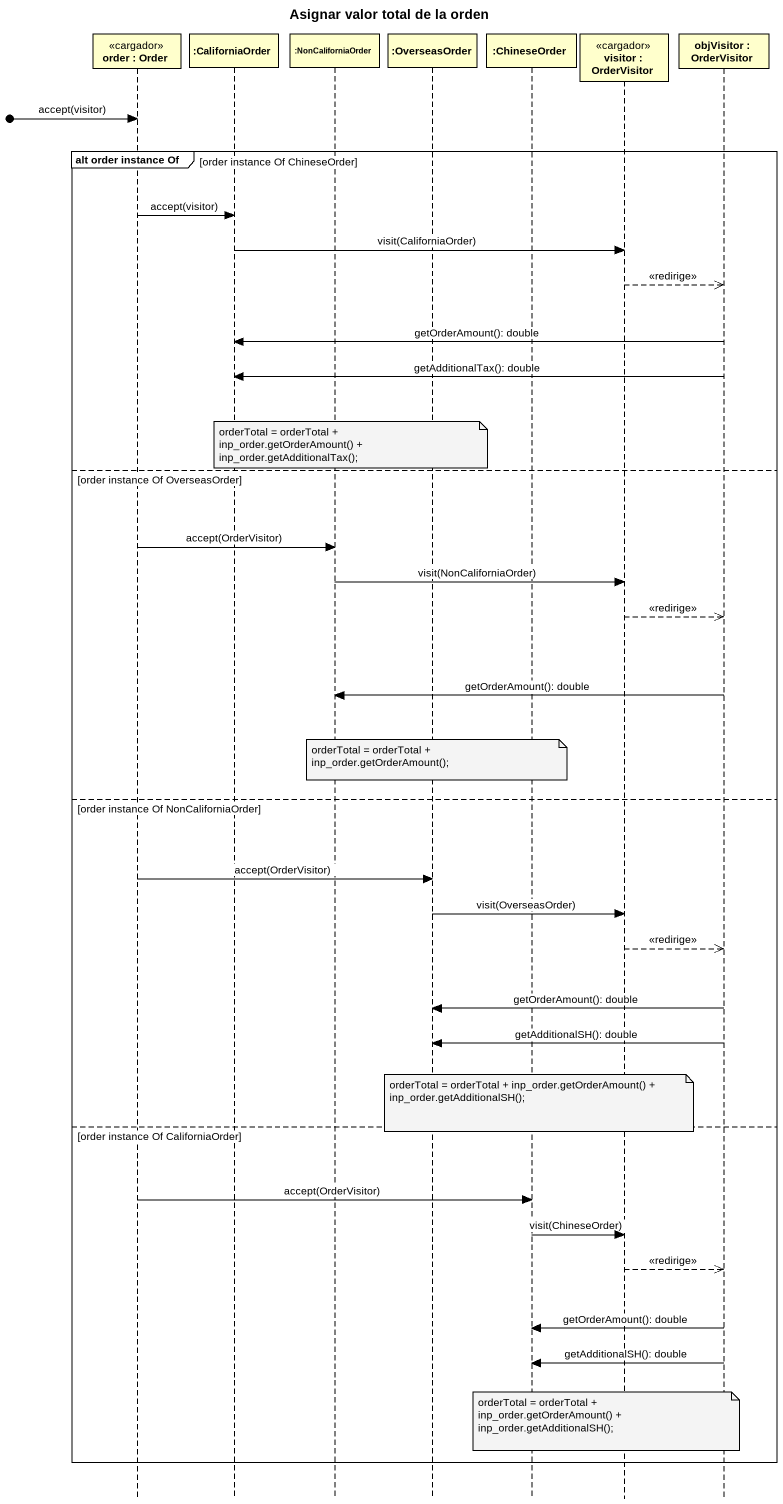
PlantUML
@startuml
title Asignar valor total de la orden
hide footbox
participant "order : Order" as order <<cargador>>
participant ":CaliforniaOrder" as CaliforniaOrder
participant ":NonCaliforniaOrder" as NonCaliforniaOrder
participant ":OverseasOrder" as OverseasOrder
participant ":ChineseOrder" as ChineseOrder
participant "visitor : OrderVisitor" as visitor <<cargador>>
participant "objVisitor : OrderVisitor" as objVisitor

[o-> order : accept(visitor)
group alt order instance Of [order instance Of ChineseOrder]
  order -> CaliforniaOrder : accept(visitor)
  CaliforniaOrder -> visitor : visit(CaliforniaOrder)
  visitor -->> objVisitor : <<redirige>>
  objVisitor -> CaliforniaOrder : getOrderAmount(): double
  objVisitor -> CaliforniaOrder : getAdditionalTax(): double
  note over NonCaliforniaOrder
    orderTotal = orderTotal + inp_order.getOrderAmount() +
    inp_order.getAdditionalTax();
  end note
else order instance Of OverseasOrder
  order -> NonCaliforniaOrder : accept(OrderVisitor)
  NonCaliforniaOrder -> visitor : visit(NonCaliforniaOrder)
  visitor -->> objVisitor : <<redirige>>
  objVisitor -> NonCaliforniaOrder : getOrderAmount(): double
  note over OverseasOrder : orderTotal = orderTotal + inp_order.getOrderAmount();
else order instance Of NonCaliforniaOrder
  order -> OverseasOrder : accept(OrderVisitor)
  OverseasOrder -> visitor : visit(OverseasOrder)
  visitor -->> objVisitor : <<redirige>>
  objVisitor -> OverseasOrder : getOrderAmount(): double
  objVisitor -> OverseasOrder : getAdditionalSH(): double
  note over ChineseOrder
    orderTotal = orderTotal + inp_order.getOrderAmount() +
    inp_order.getAdditionalSH();
  end note
else order instance Of CaliforniaOrder
  order -> ChineseOrder : accept(OrderVisitor)
  ChineseOrder -> visitor : visit(ChineseOrder)
  visitor -->> objVisitor : <<redirige>>
  objVisitor -> ChineseOrder : getOrderAmount(): double
  objVisitor -> ChineseOrder : getAdditionalSH(): double
  note over visitor
    orderTotal = orderTotal + inp_order.getOrderAmount() +
    inp_order.getAdditionalSH();
  end note
end
@enduml
